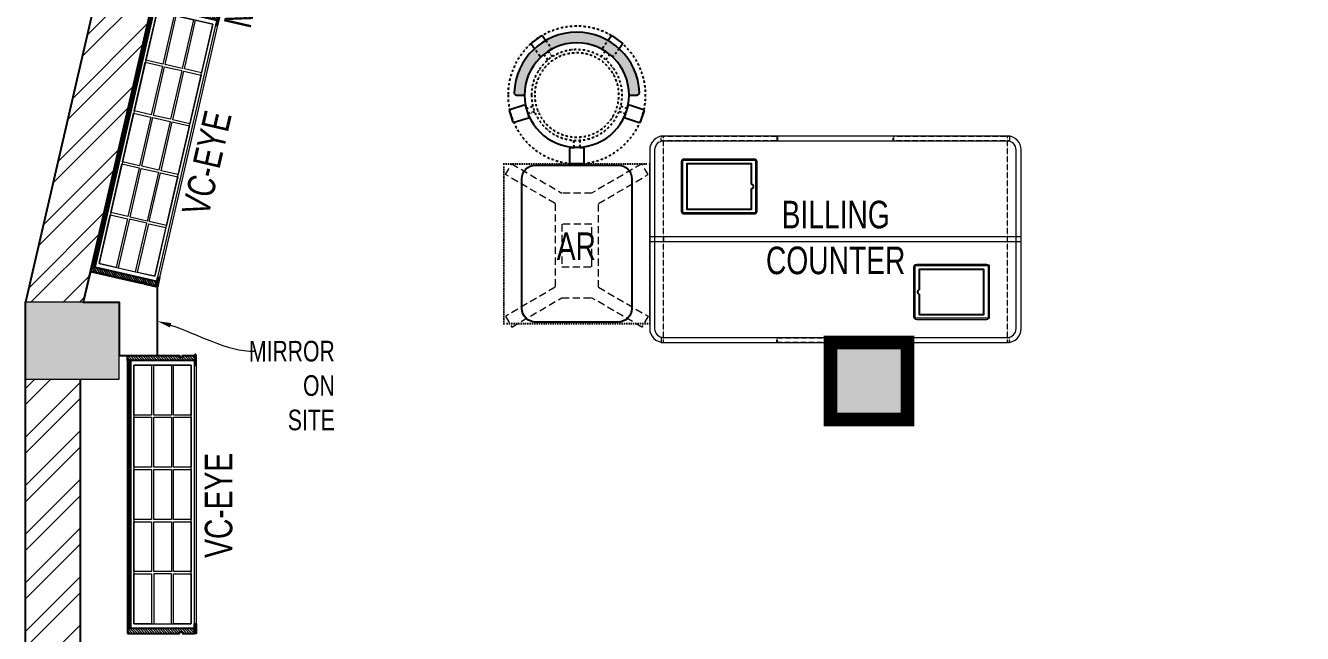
# Model space of a CAD drawing. Header units: feet. Extents: x 3164909 to 3172211, y -5464209 to -5452594.
# Drawn here: x 3164921 to 3169562, y -5458617 to -5456407 of the extents above; entities that cross this region are included whole.
import ezdxf
from ezdxf import colors
from ezdxf.entities.mleader import LeaderData, LeaderLine
from ezdxf.math import Vec2, Vec3

# ---------------------------------------------------------------- set-up
doc = ezdxf.new("R2010")
doc.units = ezdxf.units.FT
doc.header["$LTSCALE"] = 33
doc.header["$MEASUREMENT"] = 0
for name, pattern in [('ACAD_ISO03W100', [30, 12, -18]), ('DASHDOT2', [0.5, 0.25, -0.125, 0, -0.125]), ('DOT', [0.25, 0, -0.25]), ('HIDDEN2', [4.7624999999999975, 3.174999999999998, -1.587499999999999]), ('HIDDENX2', [0.75, 0.5, -0.25])]:
    doc.linetypes.add(name, pattern=pattern)
for name, color, linetype, lineweight in [('A-COL', 243, 'Continuous', 9), ('column hatch', 5, 'Continuous', 0), ('HATCH', 9, 'Continuous', 9), ('LENS-DIM', 252, 'Continuous', 5), ('LENS-PARTITION', 21, 'Continuous', 25), ('LENS-TEXT', 31, 'Continuous', 5), ('LENS_TEXT', 31, 'Continuous', 5), ('LK-FF&E FLOOR', 1, 'Continuous', 9), ('LK-FF&E WALL', 1, 'Continuous', 9), ('LK-MIRROR', 133, 'Continuous', 13), ('LN-ELEVATION-1', 81, 'Continuous', 25), ('LN-ELEVATION-2', 103, 'Continuous', 20), ('LN-ELEVATION-3', 125, 'Continuous', 18), ('LN-ELEVATION-4', 145, 'Continuous', 13), ('LN-HATCH', 251, 'Continuous', 0), ('PLANO-TXT', 252, 'Continuous', 5)]:
    doc.layers.add(name, color=color, linetype=linetype, lineweight=lineweight)
doc.layers.add('A-WALL', color=1, linetype='Continuous')
doc.styles.add('LK TXT', font='GILC____.TTF', dxfattribs={"height": 100})
doc.styles.get("Standard").update_dxf_attribs({"font": 'GILC____.TTF'})
pattern_1 = [(45, (7858558.917008298, 3503823.203216763), (-4.490128060534575, 4.490128060534575), [])]

# ---------------------------------------------------------------- blocks, each defined once
blk = doc.blocks.new('A$C94e56fbd')
at = {"layer": 'column hatch'}
h = blk.add_hatch(color=8, dxfattribs=at)
h.dxf.hatch_style = 1
h.paths.add_polyline_path([(1917.402530389838, -4501.9170788927), (1457.365029729903, -4501.9170788927), (1457.365029729903, -4762.302625568583), (1911.046340314671, -4726.642408271319)])
h.paths.add_polyline_path([(1940.829659337178, -3673.64271842409), (1595.147735203616, -3673.64271842409), (1595.147735203616, -3953.642718424089), (1932.910066001117, -3953.642718424089)])
h.paths.add_polyline_path([(2001.762790014036, -1519.330512433313), (2002.613184196874, -1504.762147115543), (1612.187625519931, -1504.762147115543), (1612.187625519931, -1784.762147115543), (1994.255252138711, -1784.762147115543)])
h.paths.add_polyline_path([(2129.050756872632, 661.2789501631632), (1742.280854410492, 661.2789501631632), (1742.280854410492, 381.2789501631633), (2112.706413086504, 381.2789501631633)])
h.paths.add_polyline_path([(3033.411069790833, 5213.252901451662), (2603.424647196196, 5234.284647491761), (2603.424647196196, 4853.985771064646), (2958.763987617567, 4853.985771064646)])
h.paths.add_polyline_path([(54.0875782975927, 5358.979305244982), (33.32692808844149, 5359.994762244634), (-168.060313292779, 5357.302010879852), (-214.0654522087425, 5010.338717154227), (4.025760990567505, 4981.421201263554)])
h.paths.add_polyline_path([(-2895.338933511638, 5718.921911475248), (-3147.390779325739, 5752.342392519117), (-3245.338933511637, 5326.733851290308), (-2895.338933511638, 5326.733851290308)])
h.paths.add_polyline_path([(-3916.490992316045, 933.0323437331244), (-4256.490992316044, 933.0323437331244), (-4256.490992316044, 653.0323437331244), (-3916.490992316045, 653.0323437331244)])
h.paths.add_polyline_path([(-1051.062981293537, 787.057632420212), (-1331.062981293537, 787.057632420212), (-1331.062981293537, 507.057632420212), (-1051.062981293537, 507.057632420212)])
h.paths.add_polyline_path([(-1051.062981293537, -1392.942367579788), (-1331.062981293537, -1392.942367579788), (-1331.062981293537, -1672.942367579788), (-1051.062981293537, -1672.942367579788)])
h.paths.add_polyline_path([(-3886.490992316045, -1250.967656266875), (-4256.490992316044, -1250.967656266875), (-4256.490992316044, -1530.967656266875), (-3886.490992316045, -1530.967656266875)])
h.paths.add_polyline_path([(-1065.062981293537, -3576.942367579788), (-1344.164722814224, -3576.942367579788), (-1345.062981293537, -3856.942367579788), (-1065.062981293537, -3856.942367579788)])
h.paths.add_polyline_path([(-3886.490992316045, -3401.967656266876), (-4256.490992316044, -3401.967656266876), (-4256.490992316044, -3681.967656266876), (-3886.490992316045, -3681.967656266876)])
at = {"layer": 'LN-HATCH'}
h = blk.add_hatch(dxfattribs=at)
h.set_pattern_fill('ANSI32', color=256, scale=333, angle=180)
h.set_pattern_definition([(225, (-5864106.861612385, 5280898.621243945), (88.29995930067012, -88.29995930067015), []), (225, (-5864165.72825182, 5280898.621243945), (88.29995930067012, -88.29995930067015), [])])
h.paths.add_polyline_path([(1932.910066001117, -3953.642718424089), (1695.147735203616, -3953.642718424089), (1667.365029729903, -4501.9170788927), (1917.402530389838, -4501.9170788927)])
h.paths.add_polyline_path([(1648.548515944742, 5280.990104308352), (54.0875782975927, 5358.979305244982), (21.1133840167895, 5110.293281789869), (1604.618725378066, 5032.839947353117)])
h.paths.add_polyline_path([(-168.060313292779, 5357.302010879852), (-2895.338933511638, 5718.921911475248), (-2895.338933511638, 5466.733851290308), (-200.9211268043145, 5109.471086789854)])
h.paths.add_polyline_path([(-3035.338933511637, 5326.733851290308), (-3245.338933511637, 5326.733851290308), (-4256.490992316044, 933.0323437331244), (-4046.490992316044, 933.0323437331244)])
h.paths.add_polyline_path([(-4056.490992316045, 653.0323437331244), (-4256.490992316044, 653.0323437331244), (-4256.490992316044, -1250.967656266875), (-4056.490992316045, -1250.967656266875)])
h.paths.add_polyline_path([(-4006.490992316044, -3681.967656266876), (-4256.490992316044, -3681.967656266876), (-4256.490992316044, -4900.967656266876), (-4006.490992316044, -4900.967656266876)])
h.paths.add_polyline_path([(2592.491940575652, 4320.080439293756), (2837.264249837958, 4269.222631447017), (2958.763987617567, 4853.985771064646), (2703.424647196196, 4853.985771064646)])
h.paths.add_polyline_path([(2187.985870290548, 1144.326474086381), (1943.213561031036, 1195.18428193219), (1832.280854410492, 661.2789501631632), (2129.050756872632, 661.2789501631632), (2145.237892537378, 938.5857692882419)])
h.paths.add_polyline_path([(2187.331038700417, 2370.09136638511), (2432.103347958997, 2319.23355853837), (2593.146772167646, 3094.315546994098), (2348.374462908134, 3145.173354841769)])
h.paths.add_polyline_path([(2021.845327696763, -1175.290358578786), (1772.270163201727, -1160.721993261017), (1752.187625519931, -1504.762147115543), (2002.613184196874, -1504.762147115543)])
h.paths.add_polyline_path([(1842.198316729627, 37.23879630770535), (2091.773481220938, 22.670430989936), (2112.706413086504, 381.2789501631633), (1862.280854410492, 381.2789501631633)])
h.paths.add_polyline_path([(1950.383739001118, -3335.854881013744), (1705.557269653305, -3328.930145031772), (1695.147735203616, -3673.64271842409), (1940.829659337178, -3673.64271842409)])
h.paths.add_polyline_path([(-4256.490992315113, -1866.467656266875), (-4046.490992316044, -1866.467656266875), (-4046.490992316044, -1530.967656266875), (-4256.490992316044, -1530.967656266875)])
h.paths.add_polyline_path([(-4046.490992315113, -3066.467656266876), (-4256.490992316044, -3066.467656266876), (-4256.490992316044, -3401.967656266876), (-4046.490992316044, -3401.967656266876)])
at = {"layer": 'A-COL'}
for p, q in [((-3916.490992316045, 933.0323437331244), (-4256.490992316044, 933.0323437331244)), ((-3916.490992316045, 653.0323437331244), (-3916.490992316045, 933.0323437331244)), ((-1331.062981293537, 787.057632420212), (-1051.062981293537, 787.057632420212)), ((-1331.062981293537, 507.057632420212), (-1331.062981293537, 787.057632420212)), ((-1051.062981293537, 507.057632420212), (-1051.062981293537, 787.057632420212)), ((-4256.490992316044, 653.0323437331244), (-3916.490992316045, 653.0323437331244)), ((-1331.062981293537, 507.057632420212), (-1051.062981293537, 507.057632420212))]:
    blk.add_line(p, q, dxfattribs=at)
at = {"layer": 'A-WALL'}
for p, q in [((-3147.390779325739, 5752.342392519117), (-4256.490992316044, 933.0323437331244)), ((-3035.338933511637, 5326.733851290308), (-4046.490992316044, 933.0323437331244)), ((-4256.490992316044, -5233.215360572561), (-4256.490992316044, 933.0323437331244)), ((-4056.490992316045, -1250.967656266875), (-4056.490992316045, 653.0323437331244))]:
    blk.add_line(p, q, dxfattribs=at)
blk = doc.blocks.new('VC HD 1010')
at = {"layer": 'LN-HATCH', "ltscale": 0.5}
h = blk.add_hatch(dxfattribs=at)
h.set_pattern_fill('ANSI31', color=256, scale=2)
h.set_pattern_definition([(45, (3761554.586240421, 1795022.935917533), (-4.490128060534575, 4.490128060534575), [])])
h.paths.add_polyline_path([(-505.166666666977, 24), (-505.166666666977, -166), (-499.1666666669771, -166), (-499.1666666669771, -176), (-505.166666666977, -176), (-505.166666666977, -220), (-487.1666666669772, -220), (-487.1666666669772, 24)])
h = blk.add_hatch(dxfattribs=at)
h.set_pattern_fill('ANSI31', color=256, scale=2)
h.set_pattern_definition(pattern_1)
h.paths.add_polyline_path([(504.8333333330228, 24), (504.8333333330228, -166), (498.8333333330228, -166), (498.8333333330228, -176), (504.8333333330228, -176), (504.8333333330228, -220), (486.8333333330228, -220), (486.8333333330228, 24)])
h = blk.add_hatch(dxfattribs=at)
h.set_pattern_fill('ANSI31', color=256, scale=2)
h.set_pattern_definition([(45, (7858741.917008297, 3503823.203216763), (-4.490128060534575, 4.490128060534575), [])])
h.paths.add_polyline_path([(-470.1666666669772, -220), (-470.1666666669772, -226), (-505.166666666977, -226), (-505.166666666977, -220)])
h = blk.add_hatch(dxfattribs=at)
h.set_pattern_fill('ANSI31', color=256, scale=2)
h.set_pattern_definition(pattern_1)
h.paths.add_polyline_path([(476.8333333330228, -220), (476.8333333330228, -226), (511.8333333330228, -226), (511.8333333330228, -220)])
at = {"layer": 'LN-ELEVATION-1', "ltscale": 0.5}
for points in [[(-505.166666666977, 24), (-505.166666666977, -166), (-499.1666666669771, -166), (-499.1666666669771, -176), (-505.166666666977, -176), (-505.166666666977, -220), (-487.1666666669772, -220), (-487.1666666669772, 24)], [(486.8333333330228, 12), (-487.1666666669772, 12), (-487.1666666669772, 18), (486.8333333330228, 18)], [(504.8333333330228, 24), (504.8333333330228, -166), (498.8333333330228, -166), (498.8333333330228, -176), (504.8333333330228, -176), (504.8333333330228, -220), (486.8333333330228, -220), (486.8333333330228, 24)], [(-470.1666666669772, -220), (-470.1666666669772, -226), (-505.166666666977, -226), (-505.166666666977, -220)], [(469.8333333330228, -220), (469.8333333330228, -226), (504.8333333330228, -226), (504.8333333330228, -220)]]:
    blk.add_lwpolyline(points, close=True, dxfattribs=at)
at = {"layer": 'LN-ELEVATION-2', "ltscale": 0.5}
blk.add_lwpolyline([(470.1666666674428, 0), (-470.1666666674428, 0), (-470.1666666674428, -208), (470.1666666674428, -208)], close=True, dxfattribs=at)
at = {"layer": 'LN-ELEVATION-3', "ltscale": 0.5}
for p, q in [((-487.1666666669772, 24), (486.8333333330228, 24)), ((-470.1666666669772, -220), (469.8333333330228, -220)), ((469.8333333330228, -226), (-470.1666666669772, -226))]:
    blk.add_line(p, q, dxfattribs=at)
for points in [[(-470.1666666674428, 0), (-288.5000000004657, 0), (-288.5000000004657, -64), (-470.1666666674428, -64)], [(-280.5000000004657, 0), (-98.83333333348855, 0), (-98.83333333348855, -64), (-280.5000000004657, -64)], [(-90.83333333348855, 0), (90.83333333348855, 0), (90.83333333348855, -64), (-90.83333333348855, -64)], [(98.83333333348855, 0), (280.5000000004657, 0), (280.5000000004657, -64), (98.83333333348855, -64)], [(288.5000000004657, 0), (470.1666666674428, 0), (470.1666666674428, -64), (288.5000000004657, -64)], [(-470.1666666674428, -136), (-288.5000000004657, -136), (-288.5000000004657, -72), (-470.1666666674428, -72)], [(-280.5000000004657, -72), (-98.83333333348855, -72), (-98.83333333348855, -136), (-280.5000000004657, -136)], [(-90.83333333348855, -72), (90.83333333348855, -72), (90.83333333348855, -136), (-90.83333333348855, -136)], [(98.83333333348855, -72), (280.5000000004657, -72), (280.5000000004657, -136), (98.83333333348855, -136)], [(288.5000000004657, -72), (470.1666666674428, -72), (470.1666666674428, -136), (288.5000000004657, -136)], [(-470.1666666674428, -144), (-288.5000000004657, -144), (-288.5000000004657, -208), (-470.1666666674428, -208)], [(-280.5000000004657, -144), (-98.83333333348855, -144), (-98.83333333348855, -208), (-280.5000000004657, -208)], [(-90.83333333348855, -144), (90.83333333348855, -144), (90.83333333348855, -208), (-90.83333333348855, -208)], [(98.83333333348855, -144), (280.5000000004657, -144), (280.5000000004657, -208), (98.83333333348855, -208)], [(288.5000000004657, -144), (470.1666666674428, -144), (470.1666666674428, -208), (288.5000000004657, -208)]]:
    blk.add_lwpolyline(points, close=True, dxfattribs=at)
blk = doc.blocks.new('I-PAD Frame')
at = {"color": 3, "linetype": 'Continuous'}
blk.add_lwpolyline([(357868.7410323084, -232321.1361381283), (358122.7410323085, -232321.1361381283, 0.4142135623713902), (358132.7410323086, -232311.1361381283), (358132.7410323086, -232129.1361381283, 0.4142135623713902), (358122.7410323085, -232119.1361381283), (357868.7410323084, -232119.1361381283, 0.4142135623713902), (357858.7410323085, -232129.1361381283), (357858.7410323085, -232311.1361381283, 0.4142135623713902)], format="xyb", close=True, dxfattribs=at)
at = {"color": 3, "linetype": 'Continuous', "lineweight": 25}
blk.add_lwpolyline([(358113.2410323085, -232229.6755301424), (358113.2410323085, -232302.1361381283), (357878.2410323086, -232302.1361381283), (357878.2410323086, -232138.1361381283), (358113.2410323085, -232138.1361381283), (358113.2410323085, -232210.5967461141, 0.3275382217372251), (358114.6410323081, -232212.5046245168, -0.733799385757267), (358114.6410323086, -232227.7676517396, 0.3275382217372252)], format="xyb", close=True, dxfattribs=at)
blk = doc.blocks.new('Billing Counter-1350')
at = {"color": 5, "linetype": 'HIDDENX2', "ltscale": 0.025}
for p, q in [((-624.9999978118576, -374.9978339364752), (-625.0000002956949, 375)), ((624.9999976539984, -374.9978339364752), (625.0000001378357, 375))]:
    blk.add_line(p, q, dxfattribs=at)
at = {"color": 0, "linetype": 'Continuous'}
for p, q in [((625, 375), (-625, 375)), ((675, -325), (675, 325)), ((-625, -375), (625, -375))]:
    blk.add_line(p, q, dxfattribs=at)
at = {"color": 2, "linetype": 'Continuous'}
blk.add_line((624, -375), (624.9999976539984, -374.9978339364752), dxfattribs=at)
at = {"color": 2, "linetype": 'HIDDENX2', "ltscale": 0.025}
for points in [[(-632.999998427229, 375), (-212.4115580061916, 375), (-212.4115580851212, 358), (-632.9999985061586, 358)], [(210.3333326776046, 375), (-210.2551077436656, 375), (-210.255107664736, 358), (210.3333327565342, 358)], [(212.3333327565342, 375), (632.9217731775716, 375), (632.921773098642, 358), (212.3333326776046, 358)], [(-632.999998427229, -375), (-212.4115580061916, -375), (-212.4115580851212, -358), (-632.9999985061586, -358)], [(210.3333326776046, -375), (-210.2551077436656, -375), (-210.255107664736, -358), (210.3333327563014, -358)], [(212.3333327563014, -375), (632.9217731775716, -375), (632.921773098642, -358), (212.3333326776046, -358)]]:
    blk.add_lwpolyline(points, close=True, dxfattribs=at)
at = {"color": 5, "linetype": 'Continuous'}
for points in [[(-555.9166655030566, 97.25000000000001), (-288.9166655030567, 97.25000000000001), (-288.9166655030567, 286.25), (-555.9166655030566, 286.25)], [(555.9166655030566, -97.25000000000001), (288.9166655030567, -97.25000000000001), (288.9166655030567, -286.25), (555.9166655030566, -286.25)]]:
    blk.add_lwpolyline(points, close=True, dxfattribs=at)
at = {"color": 5, "linetype": 'HIDDENX2', "ltscale": 0.025}
blk.add_lwpolyline([(625, 8.5), (-625, 8.5), (-625, -8.5), (625, -8.5)], close=True, dxfattribs=at)
at = {"color": 0, "linetype": 'Continuous'}
for centre, radius, start, end in [((-625, 325), 50.0000000000291, 90, 180), ((624.9999999997672, 325), 50.00000000005822, 0, 90), ((624.9999999997672, -325), 50.0000000000291, 270, 0)]:
    blk.add_arc(centre, radius, start, end, dxfattribs=at)
at = {"layer": 'LN-ELEVATION-2'}
blk.add_line((-675, 325), (-675, -325), dxfattribs=at)
for points in [[(625, 375), (-625, 375, 0.4142135623725836), (-675, 325), (-675, -325, 0.4142135623725836), (-625, -375), (625, -375, 0.4142135623725837), (675, -325), (675, 325, 0.4142135623725836)], [(625, 357), (-625, 357, 0.4142135623730951), (-657, 325), (-657, -325, 0.4142135623730951), (-625, -357), (625, -357, 0.4142135623730951), (657, -325), (657, 325, 0.4142135623730951)]]:
    blk.add_lwpolyline(points, format="xyb", close=True, dxfattribs=at)
blk.add_lwpolyline([(-675, -8.5), (675, -8.5), (675, 8.5), (-675, 8.5)], close=True, dxfattribs=at)
blk.add_arc((-625, -325), 50.00000000005822, 180, 270, dxfattribs=at)
at = {"color": 2, "linetype": 'Continuous', "xscale": -1, "rotation": 180}
blk.add_blockref('I-PAD Frame', (-358418.1576978308, -232028.3861380983), dxfattribs=at)
at = {"color": 2, "linetype": 'Continuous', "xscale": -1}
blk.add_blockref('I-PAD Frame', (358418.1576978117, 232028.3861381281), dxfattribs=at)
at = {"layer": 'LENS-TEXT', "color": 0, "linetype": 'Continuous', "ltscale": 3, "insert": (0.983410338871181, 5.633732088841497), "char_height": 100, "attachment_point": 5, "style": 'LK TXT'}
blk.add_mtext_dynamic_manual_height_columns('BILLING COUNTER', width=353.0555573365615, gutter_width=0.5, heights=[0], dxfattribs=at)
blk = doc.blocks.new('AR')
at = {"layer": 'LN-ELEVATION-2', "linetype": 'DOT', "lineweight": 25}
blk.add_lwpolyline([(0, 13.41378593863919), (530, 13.41378593863919), (530, 593.4137859386392), (0, 593.4137859386392)], close=True, dxfattribs=at)
at = {"layer": 'LN-ELEVATION-2', "lineweight": 25}
blk.add_lwpolyline([(465, 68.22063546301797), (465, 538.2206354630179, 0.4142135623730951), (415, 588.2206354630177), (115, 588.2206354630177, 0.4142135623730951), (65, 538.2206354630179), (65, 68.22063546301797, 0.4142135623730951), (115, 18.22063546301797), (415, 18.22063546301797, 0.4142135623730951)], format="xyb", close=True, dxfattribs=at)
at = {"layer": 'LN-ELEVATION-4', "linetype": 'HIDDEN2', "ltscale": 0.25}
for points in [[(185.8456009030342, 448.8780772723258), (5.888936847448348, 554.0078910568263), (28.48512306064368, 593.350836840691), (211.0874861851335, 486.6754184374586)], [(344.154399111867, 448.8780772762837), (524.1110631600021, 554.0078910947777), (501.5148769393563, 593.3508368753828), (318.9125138223171, 486.6754184374586)], [(211.0874861851335, 486.6754184376913), (318.9125138223171, 486.6754184376913)], [(185.8456009030342, 144.472759603057), (185.8456009030342, 448.8780772723258)], [(344.154399111867, 448.8780772762837), (344.154399111867, 144.4727595990989)], [(185.8456009030342, 144.472759603057), (5.888936847448348, 39.34294581855647), (28.48512306064368, 3.46917659e-08), (211.0874861851335, 106.6754184379242)], [(344.154399111867, 144.4727595990989), (524.1110631600021, 39.34294578060508), (501.5148769393563, 0), (318.9125138223171, 106.6754184379242)], [(318.9125138223171, 106.6754184376914), (211.0874861851335, 106.6754184376914)]]:
    blk.add_lwpolyline(points, dxfattribs=at)
blk.add_lwpolyline([(210.8456009030342, 373.9866790841333), (319.154399111867, 373.9866790841333), (319.154399111867, 219.3641577917151), (210.8456009030342, 219.3641577917151)], close=True, dxfattribs=at)
blk = doc.blocks.new('DR STOOL')
at = {"layer": 'HATCH'}
h = blk.add_hatch(dxfattribs=at)
h.set_pattern_fill('ANSI36', color=250, angle=-90.00000000000001)
h.set_pattern_definition([(315, (-227.8099174643867, 917.3997257252777), (6.173926083235043, -1.683798022700468), [7.9375, -1.587499999999999, 0, -1.587499999999999])])
edge = h.paths.add_edge_path()
edge.add_line((-190.0000000041909, 4.511094e-10), (-218.6899174675346, 4.511094e-10))
edge.add_arc((-218.6899174670689, 9.120000000388245), 9.119999999940092, 177.6119845363388, 269.9999999996136, ccw=False)
edge.add_arc((-1.8626451e-09, 3.565219e-10), 228.000000002257, 2.3880154632688004, 177.6119845367313, ccw=False)
edge.add_arc((218.6899174633436, 9.120000000497384), 9.120000000051716, -90.00000000034493, 2.3880154629299, ccw=False)
edge.add_line((218.6899174633436, 4.511094e-10), (190, 4.511094e-10))
edge.add_arc((-1.8626451e-09, 4.511094e-10), 190.000000001979, -1.27e-14, 180)
at = {"layer": 'LN-ELEVATION-1', "color": 1, "ltscale": 100}
for p, q in [((-165.2704676063731, 189.0243927398114), (-165.9069543029182, 185.0820035930228)), ((-128.6221585394814, 215.4841044476634), (-165.2704676063731, 189.0243927398114)), ((-124.7228340068832, 214.8545704018979), (-128.6221585394814, 215.4841044476634)), ((-112.6981821293011, 198.1996966340157), (-124.7228340068832, 214.8545704018979)), ((124.7553772013634, 214.9803744515593), (112.5488144652918, 198.2845540212292)), ((128.7014972954057, 215.5933048763618), (124.7553772013634, 214.9803744515593)), ((128.7014972954057, 215.5933048763618), (124.7553772013634, 214.9803744515593)), ((165.1911288509145, 188.915192311113), (128.7014972954057, 215.5933048763618)), ((165.1911288509145, 188.915192311113), (128.7014972954057, 215.5933048763618)), ((165.7973639420234, 185.0121775862135), (165.1911288509145, 188.915192311113)), ((165.7973639420234, 185.0121775862135), (165.1911288509145, 188.915192311113)), ((-165.9069543029182, 185.0820035930228), (-153.8003208162263, 168.3135803133482)), ((153.6734594982117, 168.4294150282658), (165.7973639420234, 185.0121775862135)), ((-191.2928382232785, -35.45407700946089), (-242.9550312487409, -52.24013893969095)), ((-187.9259491492994, -37.1695928365807), (-191.2928382232785, -35.45407700946089)), ((-184.1424400564283, -48.81403796559607), (-187.9259491492994, -37.1695928365807)), ((188.0651108901948, -36.96233201187715), (184.0504167033359, -49.19388854173303)), ((191.3981811110861, -35.27656588272658), (188.0651108901948, -36.96233201187715)), ((243.0100176925771, -52.21682526778022), (191.3981811110861, -35.27656588272658)), ((-242.9550312487409, -52.24013893969095), (-244.7482102331705, -55.75945052818861)), ((-244.7482102331705, -55.75945052818861), (-230.7800458371639, -98.74904560100549)), ((-227.2218665438704, -100.5620286722478), (-175.5596735184081, -83.7759667420105)), ((-173.8639617776498, -80.4479453730819), (-177.8421125086024, -68.2044548037811)), ((-175.5596735184081, -83.7759667420105), (-173.8639617776498, -80.4479453730819)), ((177.6922140880488, -68.56540505095472), (173.8739495249465, -80.1985000452405)), ((173.8739495249465, -80.1985000452405), (175.5794035866856, -83.5704969359358)), ((175.5794035866856, -83.5704969359358), (227.1912401677109, -100.5107563209894)), ((230.715890809428, -98.7280946081737), (244.8123673382215, -55.78040257930116)), ((244.8123673382215, -55.78040257930116), (243.0100176925771, -52.21682526778022)), ((-230.7800458371639, -98.74904560100549), (-227.2218665438704, -100.5620286722478)), ((227.1912401677109, -100.5107563209894), (230.715890809428, -98.7280946081737)), ((-22.72193054761737, -190.2142363802995), (-25.39390889601782, -192.886214728569)), ((-25.39390889601782, -192.886214728569), (-25.39390889601782, -247.2070584567482)), ((-10.47823652112856, -190.2142363802995), (-22.72193054761737, -190.2142363802995)), ((22.78362171910703, -190.2142363802995), (9.910054048988968, -190.2142363802995)), ((25.42475448176265, -192.8553691428751), (22.78362171910703, -190.2142363802995)), ((25.42475448176265, -247.1762128710543), (25.42475448176265, -192.8553691428751)), ((-25.39390889601782, -247.2070584567482), (-22.60096735274419, -250)), ((-22.60096735274419, -250), (22.60096735274419, -250)), ((22.60096735274419, -250), (25.42475448176265, -247.1762128710543))]:
    blk.add_line(p, q, dxfattribs=at)
at = {"layer": 'LN-ELEVATION-1', "linetype": 'DASHDOT2'}
for p, q in [((-92.92521573789418, 170.8129362839827), (-112.6981821293011, 198.1996966340157)), ((112.5488144652918, 198.2845540212292), (92.69529851106927, 171.1294289919315)), ((-153.8003208162263, 168.3135803133482), (-134.1093360339291, 141.0403694751003)), ((-134.1093360339291, 141.0403694751003), (-130.4219571123831, 140.4450534014686)), ((-130.4219571123831, 140.4450534014686), (-119.9844727469608, 147.9808124662595)), ((-119.9844727469608, 147.9808124662595), (-105.3687285655178, 126.9741353208374)), ((-103.4542870586738, 159.9154408004979), (-93.52748446213081, 167.0824927485227)), ((-88.15393704269081, 139.4771787207864), (-103.4542870586738, 159.9154408004979)), ((-93.52748446213081, 167.0824927485227), (-92.92521573789418, 170.8129362839827)), ((103.6608748426661, 159.8406005539291), (88.19885099539533, 139.4487815762331)), ((92.69529851106927, 171.1294289919315), (93.26858203159645, 167.4385604566923)), ((93.26858203159645, 167.4385604566923), (103.6608748426661, 159.8406005539291)), ((105.4096150295809, 126.94019481352), (120.1194891873747, 147.8074627162714)), ((120.1194891873747, 147.8074627162714), (130.0033113472163, 140.5812532722048)), ((130.0033113472163, 140.5812532722048), (133.7372852512635, 141.1612321265929)), ((133.7372852512635, 141.1612321265929), (153.6734594982117, 168.4294150282658)), ((-159.954806596972, -40.49024384317454), (-184.1424400564283, -48.81403796559607)), ((184.0504167033359, -49.19388854173303), (159.8786162491887, -40.79004861696012)), ((-177.8421125086024, -68.2044548037811), (-153.4148110738024, -60.73628028803068)), ((153.3006618716754, -61.02382378749462), (177.6922140880488, -68.56540505095472)), ((-10.92024635523557, -164.6382343793375), (-10.47823652112856, -190.2142363802995)), ((9.910054048988968, -190.2142363802995), (10.35584833659231, -164.674698740353))]:
    blk.add_line(p, q, dxfattribs=at)
at = {"layer": 'LN-ELEVATION-1', "color": 1, "ltscale": 100}
blk.add_lwpolyline([(-190.0000000023283, 0), (-218.6899174656719, 0, -0.4264743413925903), (-227.8019973598421, 9.5, -0.959166304662544), (227.8019973593764, 9.5, -0.4264743413925903), (218.6899174647406, 0), (190.0000000013969, 0)], format="xyb", dxfattribs=at)
at = {"layer": 'LN-ELEVATION-1', "linetype": 'DASHDOT2'}
for radius in [250, 165, 153]:
    blk.add_circle((0, 0), radius, dxfattribs=at)
at = {"layer": 'LN-ELEVATION-1', "color": 1, "ltscale": 100}
blk.add_circle((0, 0), 190, dxfattribs=at)

msp = doc.modelspace()

# ---------------------------------------------------------------- linework, layer by layer
at = {"layer": 'LENS-PARTITION'}
msp.add_lwpolyline([(3165400.470162088, -5457357.057465648), (3165394.623005648, -5457355.711820237), (3165351.743858425, -5457345.843753889), (3165156.838643777, -5457300.988906848), (3165131.047553107, -5457413.057465648), (3165261.047553107, -5457413.057465648), (3165261.047553107, -5457607.057465649), (3165400.470162088, -5457607.057465649)], close=True, dxfattribs=at)
at = {"layer": 'LK-MIRROR', "linetype": 'ACAD_ISO03W100', "ltscale": 0.05, "const_width": 50}
msp.add_lwpolyline([(3168126.47556413, -5457559.032176962), (3167846.47556413, -5457559.032176962), (3167846.47556413, -5457839.032176961), (3168126.47556413, -5457839.032176961)], close=True, dxfattribs=at)

# ---------------------------------------------------------------- block references
at = {"layer": 'LENS-DIM', "color": 2}
msp.add_blockref('A$C94e56fbd', (3169177.538545424, -5458346.08980938), dxfattribs=at)
at = {"layer": 'LK-FF&E FLOOR', "xscale": -1}
for name, p in [('DR STOOL', (3166924.690964725, -5456659.862320407)), ('AR', (3167189.690964725, -5457503.276106347))]:
    msp.add_blockref(name, p, dxfattribs=at)
at = {"layer": 'LK-FF&E FLOOR'}
msp.add_blockref('Billing Counter-1350', (3167864.690964725, -5457184.032176961), dxfattribs=at)
at = {"layer": 'LK-FF&E WALL'}
for p, rotation in [((3165293.523137352, -5456814.073400494), 77.03979573666074), ((3165315.047553107, -5458111.890798981), 90.00000000000003)]:
    msp.add_blockref('VC HD 1010', p, dxfattribs=dict(at, rotation=rotation))

# ---------------------------------------------------------------- texts
at = {"layer": 'LENS-TEXT', "color": 0, "linetype": 'Continuous', "ltscale": 3, "insert": (3166923.033927819, -5457209.346764464), "char_height": 100, "attachment_point": 5, "style": 'LK TXT'}
msp.add_mtext_dynamic_manual_height_columns('AR', width=237.4408088319178, gutter_width=12.5, heights=[0], dxfattribs=at)
at = {"layer": 'LENS_TEXT', "linetype": 'Continuous', "ltscale": 3, "insert": (3165736.378048017, -5456208.809797423), "char_height": 100, "width": 324.4738372093023, "attachment_point": 5, "rotation": 77.03979573689371, "style": 'LK TXT'}
msp.add_mtext('{\\C7;MIRROR}', dxfattribs=at)
at = {"layer": 'PLANO-TXT', "linetype": 'Continuous', "ltscale": 3, "width": 244.6773255813953, "attachment_point": 5, "style": 'LK TXT'}
for insert, char_height, rotation in [((3165580.345263734, -5456907.365778015), 99.99999999999999, 77.03979573676492), ((3165623.395423779, -5458151.3662502), 100, 90.00000000000007)]:
    msp.add_mtext('VC-EYE', dxfattribs=dict(at, insert=insert, char_height=char_height, rotation=rotation))

# ---------------------------------------------------------------- leaders
at = {"layer": 'LENS-TEXT', "color": 0, "linetype": 'Continuous', "ltscale": 3}
ml = msp.add_multileader_mtext('Standard', dxfattribs=at)
ml.set_content('\\pxqr,t3;{\\C0;MIRROR ON SITE}', color=1)
ml.set_leader_properties(color=256, linetype='ByLayer', lineweight=-1)
ml.build(insert=Vec2(0, 0))
ml.multileader.update_dxf_attribs({"leader_type": 2, "dogleg_length": 0.36, "arrow_head_size": 50})
ctx = ml.context
ctx.base_point, ctx.char_height, ctx.arrow_head_size, ctx.landing_gap_size, ctx.plane_origin, ctx.plane_x_axis, ctx.plane_y_axis = Vec3(3165755.325304246, -5457591.537081919), 75, 50, 0.09, Vec3(3172055.96985783, -5456095.363962348), Vec3(0.9999993982722358, 0.0010970210418018), Vec3(-0.0010970210418018, 0.9999993982722358)
notes = []
notes.append((ctx, [(1, (1, 1, 0), (3165754.965304464, -5457591.537476846), (0.9999993982722358, 0.0010970210418018), 0.3600000000000003, [(1, [(3165400.470162088, -5457482.057465648)], 0, [])])]))
ctx.mtext.insert, ctx.mtext.text_direction, ctx.mtext.rotation, ctx.mtext.width, ctx.mtext.flow_direction = Vec3(3165755.373627757, -5457553.546453721), Vec3(0.9999993982722358, 0.0010970210418018), 0.0010970212618378, 289.5442082885826, 5
for ctx, leaders in notes:
    for number, flags, end, landing, length, lines in leaders:
        leader = LeaderData()
        leader.index, (leader.has_last_leader_line, leader.has_dogleg_vector, leader.attachment_direction) = number, flags
        leader.last_leader_point, leader.dogleg_vector, leader.dogleg_length = Vec3(end), Vec3(landing), length
        for number, points, colour, breaks in lines:
            line = LeaderLine()
            line.index, line.vertices, line.color, line.breaks = number, Vec3.list(points), colors.encode_raw_color(colour), breaks
            leader.lines.append(line)
        ctx.leaders.append(leader)

doc.saveas('drawing.dxf')
